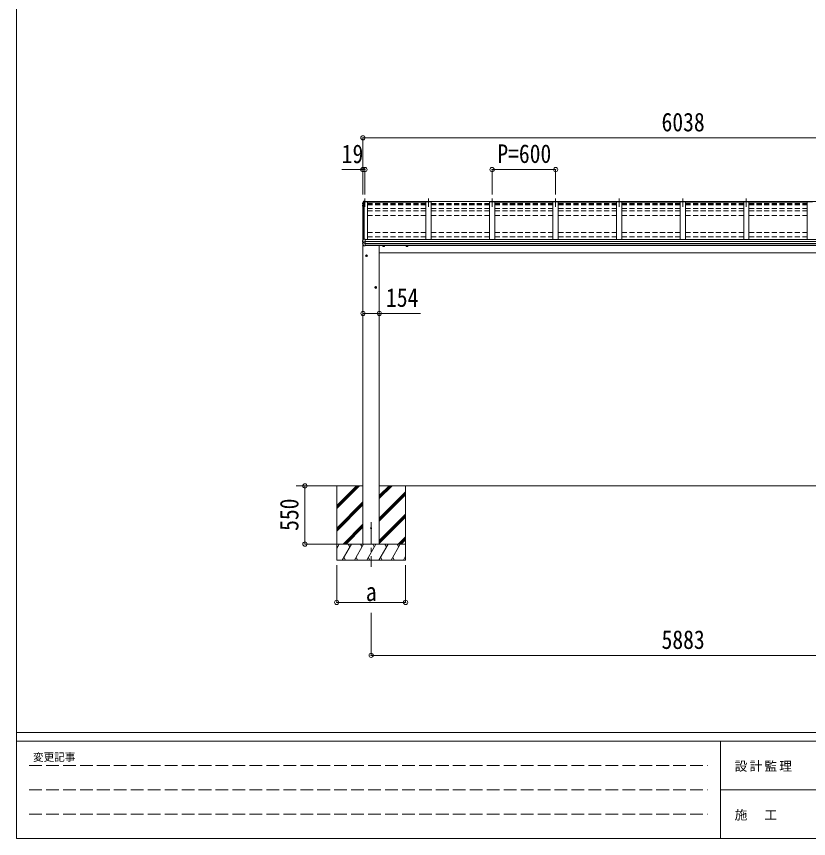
# Model space of a CAD drawing. Units: millimetres at full size, sheet at 1:40; some dimension numbers follow another scale. Extents: x -11243 to 11243, y -7760 to 7760.
# Drawn here: x -11243 to -3766, y -7760 to 0 of the extents above; entities that cross this region are included whole.
import ezdxf
from ezdxf.enums import TextEntityAlignment as Align

# ---------------------------------------------------------------- set-up
doc = ezdxf.new("R2010")
doc.units = ezdxf.units.MM
doc.header["$LTSCALE"] = 40
doc.header["$PDMODE"] = 32
doc.header["$PDSIZE"] = 40
for name, pattern in [('CHAIN1', [8, 5, -1, 1, -1]), ('DASHED1', [1.8, 1.2, -0.6]), ('DASHED3', [4, 3, -1])]:
    doc.linetypes.add(name, pattern=pattern)
for name, color, linetype, lineweight in [('0-0_0', 7, 'Continuous', 9), ('0-1_本体', 5, 'CHAIN1', 9), ('0-3_ELV2', 4, 'Continuous', 9), ('0-6_OTH_LINE', 6, 'Continuous', 9), ('F-0_240', 7, 'Continuous', 9)]:
    doc.layers.add(name, color=color, linetype=linetype, lineweight=lineweight)
doc.styles.add('ＭＳ ゴシック', font='')
doc.styles.get('ＭＳ ゴシック').set_extended_font_data('MS Gothic')

msp = doc.modelspace()

# ---------------------------------------------------------------- linework, layer by layer
at = {"layer": '0-0_0'}
for p, q in [((-7971.75, -4430.86), (-8601.37, -4430.86)), ((-8219.75, -4430.86), (-8219.75, -5130.86)), ((-8219.75, -4616.84), (-8033.77, -4430.86)), ((-8219.75, -4630.98), (-8019.63, -4430.86)), ((-8219.75, -4645.12), (-8005.49, -4430.86)), ((-8219.75, -4432.99), (-8217.62, -4430.86)), ((-2088.75, -4430.86), (-7817.75, -4430.86)), ((-7817.75, -4551.49), (-7697.12, -4430.86)), ((-7817.75, -4537.35), (-7711.26, -4430.86)), ((-7817.75, -4523.21), (-7725.4, -4430.86)), ((-7817.75, -4735.34), (-7569.75, -4487.34)), ((-7569.75, -4430.86), (-7569.75, -5130.86)), ((-7817.75, -4749.48), (-7569.75, -4501.48)), ((-7817.75, -4763.62), (-7569.75, -4515.62)), ((-8219.75, -4828.97), (-7971.75, -4580.97)), ((-8219.75, -4843.11), (-7971.75, -4595.11)), ((-8219.75, -4857.25), (-7971.75, -4609.25)), ((-7817.75, -4947.47), (-7569.75, -4699.47)), ((-7817.75, -4961.61), (-7569.75, -4713.61)), ((-7817.75, -4975.75), (-7569.75, -4727.75)), ((-8159.51, -4980.86), (-7971.75, -4793.1)), ((-8145.37, -4980.86), (-7971.75, -4807.24)), ((-8131.23, -4980.86), (-7971.75, -4821.39)), ((-7639.01, -4980.86), (-7569.75, -4911.6)), ((-7624.87, -4980.86), (-7569.75, -4925.74)), ((-7610.73, -4980.86), (-7569.75, -4939.88)), ((-7569.75, -4980.86), (-8219.75, -4980.86)), ((-8219.75, -5020.95), (-8196.6, -4980.86)), ((-8211.6, -5006.84), (-8219.75, -4992.73)), ((-8167.74, -5130.86), (-8081.13, -4980.86)), ((-8096.13, -5006.84), (-8111.14, -4980.86)), ((-8052.27, -5130.86), (-7965.66, -4980.86)), ((-7980.66, -5006.84), (-7995.67, -4980.86)), ((-7936.8, -5130.86), (-7850.19, -4980.86)), ((-7865.19, -5006.84), (-7880.2, -4980.86)), ((-7821.33, -5130.86), (-7734.72, -4980.86)), ((-7749.72, -5006.84), (-7764.72, -4980.86)), ((-7705.86, -5130.86), (-7619.25, -4980.86)), ((-7649.25, -4980.86), (-7634.25, -5006.84)), ((-8152.74, -5104.88), (-8137.74, -5130.86)), ((-8037.27, -5104.88), (-8022.27, -5130.86)), ((-7921.8, -5104.88), (-7906.8, -5130.86)), ((-7806.33, -5104.88), (-7791.33, -5130.86)), ((-7690.86, -5104.88), (-7675.86, -5130.86)), ((-7590.39, -5130.86), (-7569.75, -5095.12)), ((-7575.39, -5104.88), (-7569.75, -5114.64)), ((-8219.75, -5130.86), (-7569.75, -5130.86))]:
    msp.add_line(p, q, dxfattribs=at)
at = {"layer": '0-0_0', "linetype": 'DASHED1'}
msp.add_line((-7971.75, -4980.86), (-7817.75, -4980.86), dxfattribs=at)
at = {"layer": '0-1_本体'}
for p, q in [((-7953.25, -1717.87), (-7953.25, -1797.13)), ((-7353.25, -1717.87), (-7353.25, -1797.13)), ((-6753.25, -1717.87), (-6753.25, -1797.13)), ((-6153.25, -1717.87), (-6153.25, -1797.13)), ((-5553.25, -1717.87), (-5553.25, -1797.13)), ((-4953.25, -1717.87), (-4953.25, -1797.13)), ((-4353.25, -1717.87), (-4353.25, -1797.13)), ((-7894.75, -4774.91), (-7894.75, -5195.99))]:
    msp.add_line(p, q, dxfattribs=at)
at = {"layer": '0-3_ELV2'}
for p, q in [((-7975.13, -1783.87), (-7975.13, -1787.92)), ((-7975.09, -1783.54), (-7975.09, -1783.6)), ((-7974.73, -1764.93), (-7974.73, -1768.95)), ((-7973.67, -1770.22), (-7972.25, -1770.49)), ((-7972.25, -1782.28), (-7973.39, -1782.42)), ((-7972.25, -1768.62), (-7972.82, -1768.51)), ((-7972.25, -1768.97), (-7972.82, -1768.86)), ((-7972.25, -1767.59), (-7965.13, -1749.04)), ((-7972.25, -1767.59), (-7972.25, -2111.87)), ((-7965.43, -1748.88), (-7964.23, -1748.82)), ((-7965.25, -1749.36), (-7965.25, -2097.35)), ((-7965.13, -1749.04), (-7928.25, -1749.04)), ((-7964.08, -1748.6), (-7964.45, -1746.13)), ((-7964.23, -1748.82), (-7964.45, -1747.33)), ((-7950.25, -1742.9), (-7964.41, -1743.67)), ((-7953.25, -1748), (-7964.08, -1748.6)), ((-7964.08, -1748.6), (-7964.08, -1749.03)), ((-7964.08, -1748.99), (-7953.25, -1748.99)), ((-7959.55, -2102.72), (-7959.55, -1749.04)), ((-7953.25, -1745.76), (-7953.25, -1748.99)), ((-7953.25, -1745.76), (-7950.25, -1745.76)), ((-7950.25, -1745.76), (-7950.25, -1742.9)), ((-7928.25, -1749.04), (-7928.25, -2105.3)), ((-7928.25, -1754.44), (-7378.25, -1754.44)), ((-7328.25, -1749.04), (-7378.25, -1749.04)), ((-7378.25, -1749.04), (-7378.25, -2105.3)), ((-7328.25, -1749.04), (-7328.25, -2105.3)), ((-6728.25, -1749.04), (-6778.25, -1749.04)), ((-6778.25, -1749.04), (-6778.25, -2105.3)), ((-6728.25, -1749.04), (-6728.25, -2105.3)), ((-6728.25, -1754.44), (-6178.25, -1754.44)), ((-6128.25, -1749.04), (-6178.25, -1749.04)), ((-6178.25, -1749.04), (-6178.25, -2105.3)), ((-6128.25, -1749.04), (-6128.25, -2105.3)), ((-6128.25, -1754.44), (-5578.25, -1754.44)), ((-5528.25, -1749.04), (-5578.25, -1749.04)), ((-5578.25, -1749.04), (-5578.25, -2105.3)), ((-5528.25, -1749.04), (-5528.25, -2105.3)), ((-5528.25, -1754.44), (-4978.25, -1754.44)), ((-4928.25, -1749.04), (-4978.25, -1749.04)), ((-4978.25, -1749.04), (-4978.25, -2105.3)), ((-4928.25, -1749.04), (-4928.25, -2105.3)), ((-4928.25, -1754.44), (-4378.25, -1754.44)), ((-4328.25, -1749.04), (-4378.25, -1749.04)), ((-4378.25, -1749.04), (-4378.25, -2105.3)), ((-4328.25, -1749.04), (-4328.25, -2105.3)), ((-4328.25, -1754.44), (-3778.25, -1754.44)), ((-3728.25, -1749.04), (-3778.25, -1749.04)), ((-3778.25, -1749.04), (-3778.25, -2105.3)), ((-7972.25, -1786.29), (-7974.08, -1786.65)), ((-7973.11, -1787.98), (-7972.25, -1787.82)), ((-7975.3, -2144.21), (-7975.3, -2137.68)), ((-7974.83, -2125.66), (-7974.83, -2119.15)), ((-7967.25, -2135.3), (-7974.49, -2136.71)), ((-7973.96, -2126.65), (-7974.02, -2126.64)), ((-7973.96, -2126.65), (-7973.95, -2126.65)), ((-7966.7, -2127.59), (-7973.08, -2126.79)), ((-7972.25, -2126.9), (-7972.25, -2136.27)), ((-7971.75, -2150.37), (-7971.75, -4980.86)), ((-7967.25, -2127.52), (-7967.25, -2141.31)), ((-7950.25, -2127.58), (-7965.05, -2127.68)), ((-7950.25, -2141.44), (-7965.05, -2141.24)), ((-7962.63, -2164.65), (-7962.62, -2164.67)), ((-7950.25, -2165.75), (-7961.84, -2165.12)), ((-7950.25, -2165.75), (-7950.25, -2102.27)), ((-7950.25, -2105.3), (-1956.25, -2105.3)), ((-7950.25, -2124.83), (-1956.25, -2124.83)), ((-7950.25, -2125.73), (-1956.25, -2125.73)), ((-7950.25, -2142.96), (-1956.25, -2142.96)), ((-7950.25, -2144.93), (-1956.25, -2144.93)), ((-7950.25, -2162.95), (-1956.25, -2162.95)), ((-7817.75, -2162.95), (-7817.75, -4980.86)), ((-7817.75, -2230.86), (-2088.75, -2230.86))]:
    msp.add_line(p, q, dxfattribs=at)
at = {"layer": '0-3_ELV2', "linetype": 'DASHED1'}
for p, q in [((-7928.25, -1764.56), (-7378.25, -1764.56)), ((-7928.25, -1769.4), (-7378.25, -1769.4)), ((-7928.25, -1770.94), (-7378.25, -1770.94)), ((-7928.25, -1772.9), (-7378.25, -1772.9)), ((-7928.25, -1776.67), (-7378.25, -1776.67)), ((-7328.25, -1764.56), (-6778.25, -1764.56)), ((-7328.25, -1769.4), (-6778.25, -1769.4)), ((-7328.25, -1770.94), (-6778.25, -1770.94)), ((-7328.25, -1772.9), (-6778.25, -1772.9)), ((-7328.25, -1776.67), (-6778.25, -1776.67)), ((-6728.25, -1764.56), (-6178.25, -1764.56)), ((-6728.25, -1769.4), (-6178.25, -1769.4)), ((-6728.25, -1770.94), (-6178.25, -1770.94)), ((-6728.25, -1772.9), (-6178.25, -1772.9)), ((-6728.25, -1776.67), (-6178.25, -1776.67)), ((-6128.25, -1764.56), (-5578.25, -1764.56)), ((-6128.25, -1769.4), (-5578.25, -1769.4)), ((-6128.25, -1770.94), (-5578.25, -1770.94)), ((-6128.25, -1772.9), (-5578.25, -1772.9)), ((-6128.25, -1776.67), (-5578.25, -1776.67)), ((-5528.25, -1764.56), (-4978.25, -1764.56)), ((-5528.25, -1769.4), (-4978.25, -1769.4)), ((-5528.25, -1770.94), (-4978.25, -1770.94)), ((-5528.25, -1772.9), (-4978.25, -1772.9)), ((-5528.25, -1776.67), (-4978.25, -1776.67)), ((-4928.25, -1764.56), (-4378.25, -1764.56)), ((-4928.25, -1769.4), (-4378.25, -1769.4)), ((-4928.25, -1770.94), (-4378.25, -1770.94)), ((-4928.25, -1772.9), (-4378.25, -1772.9)), ((-4928.25, -1776.67), (-4378.25, -1776.67)), ((-4328.25, -1764.56), (-3778.25, -1764.56)), ((-4328.25, -1769.4), (-3778.25, -1769.4)), ((-4328.25, -1770.94), (-3778.25, -1770.94)), ((-4328.25, -1772.9), (-3778.25, -1772.9)), ((-4328.25, -1776.67), (-3778.25, -1776.67)), ((-7928.25, -1813.98), (-7378.25, -1813.98)), ((-7928.25, -1835.13), (-7378.25, -1835.13)), ((-7328.25, -1813.98), (-6778.25, -1813.98)), ((-7328.25, -1835.13), (-6778.25, -1835.13)), ((-6728.25, -1813.98), (-6178.25, -1813.98)), ((-6728.25, -1835.13), (-6178.25, -1835.13)), ((-6128.25, -1813.98), (-5578.25, -1813.98)), ((-6128.25, -1835.13), (-5578.25, -1835.13)), ((-5528.25, -1813.98), (-4978.25, -1813.98)), ((-5528.25, -1835.13), (-4978.25, -1835.13)), ((-4928.25, -1813.98), (-4378.25, -1813.98)), ((-4928.25, -1835.13), (-4378.25, -1835.13)), ((-4328.25, -1813.98), (-3778.25, -1813.98)), ((-4328.25, -1835.13), (-3778.25, -1835.13)), ((-7928.25, -1877.65), (-7378.25, -1877.65)), ((-7328.25, -1877.65), (-6778.25, -1877.65)), ((-6728.25, -1877.65), (-6178.25, -1877.65)), ((-6128.25, -1877.65), (-5578.25, -1877.65)), ((-5528.25, -1877.65), (-4978.25, -1877.65)), ((-4928.25, -1877.65), (-4378.25, -1877.65)), ((-4328.25, -1877.65), (-3778.25, -1877.65)), ((-7928.25, -2037.92), (-7378.25, -2037.92)), ((-7928.25, -2080.44), (-7378.25, -2080.44)), ((-7328.25, -2037.92), (-6778.25, -2037.92)), ((-7328.25, -2080.44), (-6778.25, -2080.44)), ((-6728.25, -2037.92), (-6178.25, -2037.92)), ((-6728.25, -2080.44), (-6178.25, -2080.44)), ((-6128.25, -2037.92), (-5578.25, -2037.92)), ((-6128.25, -2080.44), (-5578.25, -2080.44)), ((-5528.25, -2037.92), (-4978.25, -2037.92)), ((-5528.25, -2080.44), (-4978.25, -2080.44)), ((-4928.25, -2037.92), (-4378.25, -2037.92)), ((-4928.25, -2080.44), (-4378.25, -2080.44)), ((-4328.25, -2037.92), (-3778.25, -2037.92)), ((-4328.25, -2080.44), (-3778.25, -2080.44))]:
    msp.add_line(p, q, dxfattribs=at)
at = {"layer": '0-3_ELV2'}
for points in [[(-7975.09, -1783.56), (-7975.12, -1783.73), (-7975.13, -1783.87)], [(-7974.72, -1764.77), (-7974.73, -1764.88), (-7974.73, -1764.93)], [(-7967.06, -1744.88), (-7971.3, -1755.49), (-7974.65, -1764.44), (-7974.71, -1764.71), (-7974.72, -1764.77)], [(-7967.06, -1748.45), (-7968.06, -1750.94), (-7969.04, -1753.44), (-7970.01, -1755.94), (-7970.96, -1758.44), (-7971.91, -1760.95), (-7972.84, -1763.47), (-7973.75, -1765.99), (-7974.65, -1768.51)], [(-7950.25, -1745.33), (-7964.45, -1746.13), (-7964.45, -1747.33), (-7965.57, -1747.39)], [(-7964.15, -1749.03), (-7964.23, -1748.47), (-7964.23, -1748.82)], [(-7953.25, -1749.04), (-7953.25, -1745.76), (-1953.25, -1745.76)], [(-7974.96, -1788.56), (-7973.49, -1791.11), (-7972.25, -1793.23)], [(-7974.77, -2118.82), (-7974.82, -2119.03), (-7974.83, -2119.15)], [(-7966.89, -2098.02), (-7967.93, -2100.6), (-7968.95, -2103.18), (-7969.95, -2105.78), (-7970.95, -2108.38), (-7971.92, -2110.98), (-7972.89, -2113.59), (-7973.83, -2116.2), (-7974.77, -2118.82)], [(-7971.48, -2126.88), (-7972.71, -2126.83), (-7973.95, -2126.65)], [(-7966.7, -2127.59), (-7966.45, -2127.61), (-7966.3, -2127.63)], [(-7950.25, -2102.27), (-7964.25, -2102.95), (-7964.25, -2097.3), (-7966.02, -2097.39)], [(-7777.25, -2170.65), (-7783.75, -2166.9), (-7783.75, -2162.95)], [(-7777.25, -2170.65), (-7770.75, -2166.9), (-7770.75, -2162.95)], [(-7557.26, -2170.65), (-7563.76, -2166.9), (-7563.76, -2162.95)], [(-7557.26, -2170.65), (-7550.76, -2166.9), (-7550.76, -2162.95)], [(-7938.75, -2265.65), (-7945.25, -2261.9), (-7945.25, -2254.4), (-7938.75, -2250.64)], [(-7938.75, -2265.65), (-7932.25, -2261.9), (-7932.25, -2254.4), (-7938.75, -2250.64)], [(-7851.75, -2565.65), (-7858.25, -2561.9), (-7858.25, -2554.4), (-7851.75, -2550.64)], [(-7851.75, -2565.65), (-7845.25, -2561.9), (-7845.25, -2554.4), (-7851.75, -2550.64)]]:
    msp.add_lwpolyline(points, dxfattribs=at)
for centre, radius in [((-7938.75, -2258.15), 8.5), ((-7938.75, -2258.15), 7.7), ((-7938.75, -2258.15), 6.5), ((-7851.75, -2558.15), 8.5), ((-7851.75, -2558.15), 7.7), ((-7851.75, -2558.15), 6.5), ((-7894.75, -4830.86), 5)]:
    msp.add_circle(centre, radius, dxfattribs=at)
for centre, radius, start, end in [((-7973.83, -1783.83), 1.3, 99.76805, 169.97457), ((-7973.43, -1768.95), 1.3, 160.55137, 259.11062), ((-7973.38, -1784.75), 2.32, 92.65141, 119.69627), ((-7972.76, -1768.57), 0.299, 160.48478, 259.11069), ((-7503.32, -1935.44), 498.52, 158.04646, 160.43093), ((-7972.76, -1768.22), 0.3, 212.93591, 259.04607), ((-7965.48, -1749.09), 1.7, 92.9577, 157.99775), ((-7964.83, -1746.26), 2.62, 80.76, 148.16555), ((-7965.41, -1749.18), 0.3, 92.95769, 158.00506), ((-7973.83, -1787.92), 1.3, 100.8784, 209.72862), ((-7973.05, -1788.28), 0.299, 100.87832, 209.80871), ((-7540.49, -1539.66), 499.04, 209.85327, 210.09589), ((-7540.49, -1540.01), 499.04, 209.85327, 210.09589), ((-7974.3, -2137.69), 0.998, 100.914, 179.94879), ((-7974.3, -2144.21), 1, 180, 210.67851), ((-7580.35, -1910.51), 459.05, 210.67556, 213.61643), ((-7973.83, -2125.66), 1, 180, 258.54639), ((-7967.59, -2124.96), 16.37, 271.41275, 274.51688), ((-7965.96, -2098.39), 1, 92.95955, 157.94622), ((-7961.79, -2164.12), 1, 213.61937, 266.89265), ((-7777.25, -2163.15), 8.5, 178.68482, 1.31518), ((-7777.25, -2163.15), 7.7, 178.54815, 1.45185), ((-7777.25, -2163.15), 6.5, 178.27991, 1.72009), ((-7557.26, -2163.15), 8.5, 178.68472, 1.31528), ((-7557.26, -2163.15), 7.7, 178.54804, 1.45196), ((-7557.26, -2163.15), 6.5, 178.27976, 1.72024)]:
    msp.add_arc(centre, radius, start, end, dxfattribs=at)
for centre, major_axis, ratio, start_param, end_param in [((-7966.25, -2141.12), (1, 0.195), 0.067217, 3.1284981, 3.4826308), ((-7966.41, -2120.07), (9.96, -2.12), 0.734427, 4.8771941, 5.0024979), ((-7966.41, -2148.84), (9.97, 1.96), 0.736539, 1.29146, 1.4167637)]:
    msp.add_ellipse(centre, major_axis=major_axis, ratio=ratio, start_param=start_param, end_param=end_param, dxfattribs=at)
at = {"layer": '0-6_OTH_LINE'}
for p, q in [((-7972.25, -1145.76), (-7972.25, -1681.23)), ((-7972.25, -1145.76), (-1934.25, -1145.76)), ((-7972.25, -1445.76), (-8172.47, -1445.76)), ((-7972.25, -1445.76), (-7972.25, -1681.23)), ((-7953.25, -1445.76), (-7972.25, -1445.76)), ((-7953.25, -1445.76), (-7953.25, -1681.23)), ((-6753.25, -1445.76), (-6753.25, -1681.23)), ((-6753.25, -1445.76), (-6153.25, -1445.76)), ((-6153.25, -1445.76), (-6153.25, -1681.23)), ((-7971.75, -2803.55), (-7817.75, -2803.55)), ((-8519.75, -4430.86), (-8220.75, -4430.86)), ((-8519.75, -4980.86), (-8519.75, -4430.86)), ((-8519.75, -4980.86), (-8220.75, -4980.86)), ((-8219.75, -5530.84), (-8219.75, -5180.86)), ((-7569.75, -5530.84), (-7569.75, -5180.86)), ((-8219.75, -5530.84), (-7569.75, -5530.84)), ((-7894.75, -6030.86), (-7894.75, -5630.86)), ((-7894.75, -6030.86), (-2011.75, -6030.86))]:
    msp.add_line(p, q, dxfattribs=at)
at = {"layer": '0-6_OTH_LINE', "lineweight": 18}
msp.add_line((-7817.75, -2803.55), (-7428.55, -2803.55), dxfattribs=at)
at = {"layer": '0-6_OTH_LINE'}
for p in [(-7972.25, -1145.76), (-7972.25, -1445.76), (-7953.25, -1445.76), (-6753.25, -1445.76), (-6153.25, -1445.76), (-7971.75, -2803.55), (-7817.75, -2803.55), (-8519.75, -4430.86), (-8519.75, -4980.86), (-8219.75, -5530.84), (-7569.75, -5530.84), (-7894.75, -6030.86)]:
    msp.add_point(p, dxfattribs=at)
at = {"layer": 'F-0_240', "color": 5}
for p, q in [((-11242.74, 7760), (-11242.74, -7760)), ((-11242.74, -6760), (10677.26, -6760)), ((-11242.74, -6840), (7121.58, -6840)), ((-4598.42, -6840), (-4598.42, -7760)), ((-4598.42, -7300), (3601.58, -7300)), ((-11242.74, -7760), (10677.26, -7760))]:
    msp.add_line(p, q, dxfattribs=at)
at = {"layer": 'F-0_240', "color": 4, "linetype": 'DASHED3'}
for p, q in [((-11122.75, -7070), (-4718.42, -7070)), ((-11122.75, -7300), (-4718.42, -7300)), ((-11122.75, -7530), (-4718.42, -7530))]:
    msp.add_line(p, q, dxfattribs=at)

# ---------------------------------------------------------------- texts
at = {"layer": '0-6_OTH_LINE', "color": 7, "style": 'ＭＳ ゴシック', "width": 0.85}
for s, p in [('6038', (-5153.25, -1137.76)), ('19', (-8172.15, -1437.35)), ('P=600', (-6703.25, -1435.76)), ('154', (-7754.25, -2794.12)), ('a', (-7944.75, -5570.84)), ('5883', (-5153.25, -6022.86))]:
    msp.add_text(s, height=176, dxfattribs=at).set_placement(p, align=Align.BOTTOM_LEFT)
msp.add_text('550', height=176, rotation=90, dxfattribs=at).set_placement((-8527.75, -4855.86), align=Align.BOTTOM_LEFT)
at = {"layer": 'F-0_240', "style": 'ＭＳ ゴシック'}
msp.add_text('変更記事', height=73.31, dxfattribs=at).set_placement((-11086.44, -7050), align=Align.BOTTOM_LEFT)
at = {"layer": 'F-0_240', "char_height": 87.98, "attachment_point": 7, "style": 'ＭＳ ゴシック'}
for s, insert in [('\\T1.17;設計監理', (-4463.32, -7130)), ('\\T1.17;施\u3000工', (-4463.32, -7590))]:
    msp.add_mtext(s, dxfattribs=dict(at, insert=insert))

doc.saveas('drawing.dxf')
